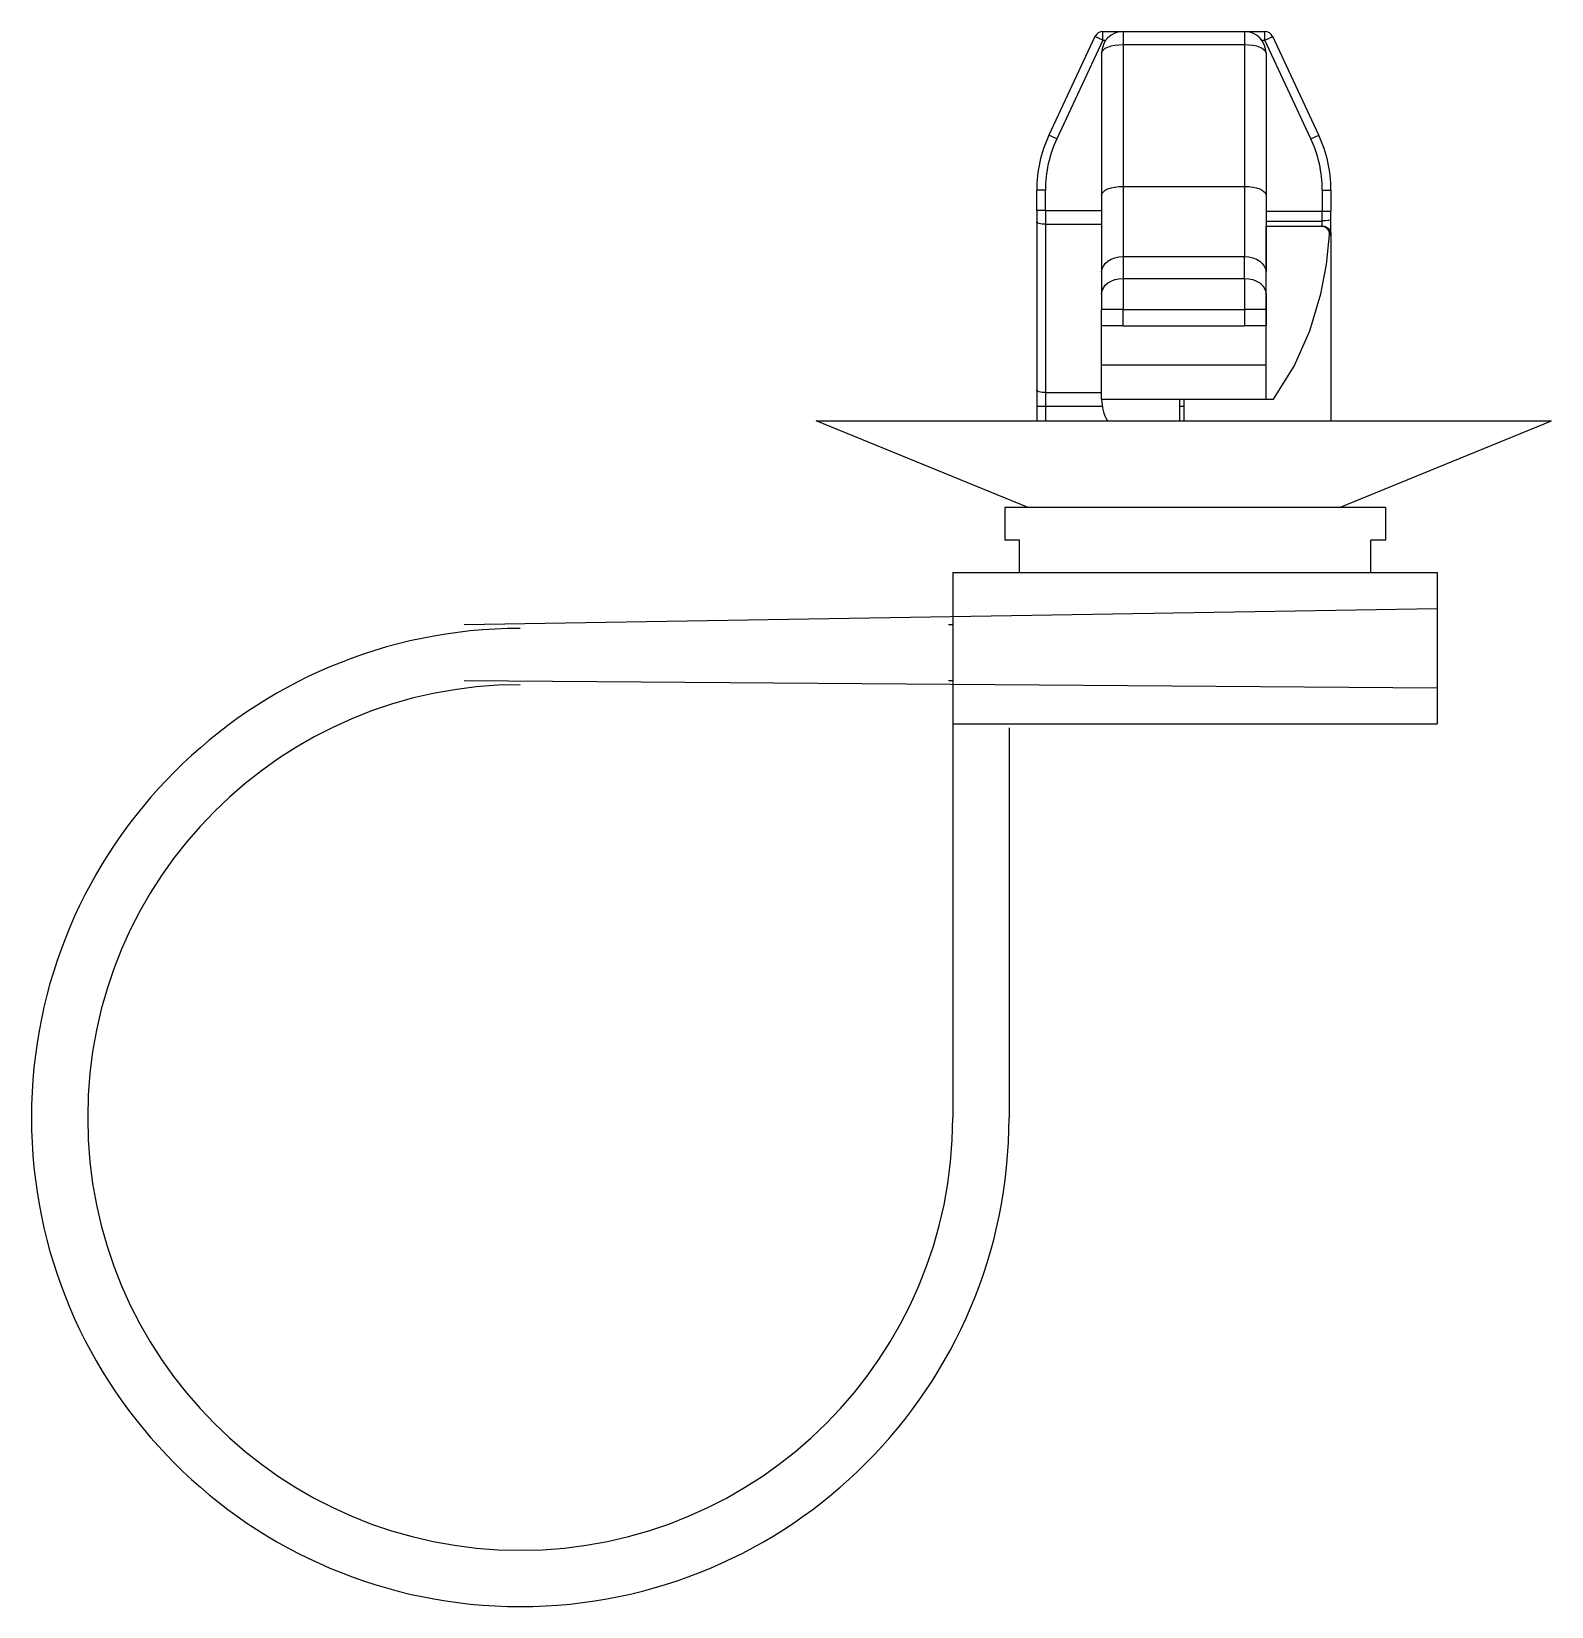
# Model space of a CAD drawing. Header units: inches. Extents: x 47316 to 59086, y 3141 to 11743.
# Drawn here: x 52326.81 to 52339.11, y 8494.08 to 8506.81 of the extents above; entities that cross this region are included whole.
import ezdxf

# ---------------------------------------------------------------- set-up
doc = ezdxf.new("R2010")
doc.units = ezdxf.units.IN
doc.header["$MEASUREMENT"] = 0

msp = doc.modelspace()

# ---------------------------------------------------------------- linework, layer by layer
at = {"color": 0, "linetype": 'ByBlock', "lineweight": -2, "ltscale": 0.005}
for p, q in [((52335.483, 8506.743), (52335.483, 8506.813)), ((52336.793, 8506.743), (52336.793, 8506.813)), ((52335.483, 8506.743), (52335.419, 8506.772)), ((52336.793, 8506.743), (52336.857, 8506.772)), ((52335.11, 8505.944), (52335.046, 8505.974)), ((52337.166, 8505.944), (52337.229, 8505.974)), ((52335.018, 8505.53), (52334.948, 8505.53)), ((52337.258, 8505.53), (52337.328, 8505.53)), ((52335.018, 8505.364), (52334.948, 8505.364)), ((52337.258, 8505.359), (52337.328, 8505.359)), ((52335.018, 8503.781), (52334.948, 8503.781))]:
    msp.add_line(p, q, dxfattribs=at)
at = {"color": 0, "linetype": 'ByBlock', "lineweight": -2, "ltscale": 0.011816}
for p, q in [((52335.483, 8506.813), (52335.648, 8506.813)), ((52336.628, 8506.813), (52336.793, 8506.813))]:
    msp.add_line(p, q, dxfattribs=at)
at = {"color": 0, "linetype": 'ByBlock', "lineweight": -2, "ltscale": 0.07}
for p, q in [((52335.648, 8506.813), (52336.628, 8506.813)), ((52335.648, 8506.707), (52336.628, 8506.707)), ((52335.648, 8505.56), (52336.628, 8505.56)), ((52335.648, 8504.993), (52336.628, 8504.993)), ((52335.648, 8504.816), (52336.628, 8504.816)), ((52335.648, 8504.564), (52336.628, 8504.564)), ((52335.648, 8504.433), (52336.628, 8504.433))]:
    msp.add_line(p, q, dxfattribs=at)
at = {"color": 0, "linetype": 'ByBlock', "lineweight": -2, "ltscale": 0.007544}
for p, q in [((52335.648, 8506.813), (52335.648, 8506.707)), ((52336.628, 8506.813), (52336.628, 8506.707))]:
    msp.add_line(p, q, dxfattribs=at)
at = {"color": 0, "linetype": 'ByBlock', "lineweight": -2, "ltscale": 0.062942}
for p, q in [((52335.419, 8506.772), (52335.046, 8505.974)), ((52337.229, 8505.974), (52336.857, 8506.772))]:
    msp.add_line(p, q, dxfattribs=at)
at = {"color": 0, "linetype": 'ByBlock', "lineweight": -2, "ltscale": 0.062941}
for p, q in [((52335.483, 8506.743), (52335.11, 8505.944)), ((52337.166, 8505.944), (52336.793, 8506.743))]:
    msp.add_line(p, q, dxfattribs=at)
at = {"color": 0, "linetype": 'ByBlock', "lineweight": -2, "ltscale": 0.001816}
for p, q in [((52335.483, 8506.743), (52335.508, 8506.743)), ((52336.768, 8506.743), (52336.793, 8506.743))]:
    msp.add_line(p, q, dxfattribs=at)
at = {"color": 0, "linetype": 'ByBlock', "lineweight": -2, "ltscale": 0.081943}
for p, q in [((52335.648, 8506.707), (52335.648, 8505.56)), ((52336.628, 8506.707), (52336.628, 8505.56)), ((52335.473, 8506.638), (52335.473, 8505.49)), ((52336.803, 8506.638), (52336.803, 8505.49))]:
    msp.add_line(p, q, dxfattribs=at)
at = {"color": 0, "linetype": 'ByBlock', "lineweight": -2, "ltscale": 0.011804}
for p, q in [((52334.948, 8505.364), (52334.948, 8505.53)), ((52335.018, 8505.364), (52335.018, 8505.53))]:
    msp.add_line(p, q, dxfattribs=at)
at = {"color": 0, "linetype": 'ByBlock', "lineweight": -2, "ltscale": 0.0405}
for p, q in [((52335.648, 8505.56), (52335.648, 8504.993)), ((52336.628, 8505.56), (52336.628, 8504.993))]:
    msp.add_line(p, q, dxfattribs=at)
at = {"color": 0, "linetype": 'ByBlock', "lineweight": -2, "ltscale": 0.012206}
for p, q in [((52337.258, 8505.53), (52337.258, 8505.359)), ((52337.328, 8505.53), (52337.328, 8505.359))]:
    msp.add_line(p, q, dxfattribs=at)
at = {"color": 0, "linetype": 'ByBlock', "lineweight": -2, "ltscale": 0.04455}
for p, q in [((52335.473, 8505.49), (52335.473, 8504.867)), ((52336.803, 8505.49), (52336.803, 8504.867))]:
    msp.add_line(p, q, dxfattribs=at)
at = {"color": 0, "linetype": 'ByBlock', "lineweight": -2, "ltscale": 0.006325}
msp.add_line((52334.948, 8505.364), (52334.948, 8505.276), dxfattribs=at)
at = {"color": 0, "linetype": 'ByBlock', "lineweight": -2, "ltscale": 0.097302}
for p, q in [((52334.948, 8505.276), (52334.948, 8503.914)), ((52335.018, 8505.254), (52335.018, 8503.891))]:
    msp.add_line(p, q, dxfattribs=at)
at = {"color": 0, "linetype": 'ByBlock', "lineweight": -2, "ltscale": 0.007907}
msp.add_line((52335.018, 8505.364), (52335.018, 8505.254), dxfattribs=at)
at = {"color": 0, "linetype": 'ByBlock', "lineweight": -2, "ltscale": 0.0325}
for p, q in [((52335.018, 8505.364), (52335.473, 8505.364)), ((52336.803, 8505.359), (52337.258, 8505.359)), ((52336.803, 8505.28), (52337.258, 8505.28)), ((52335.018, 8505.254), (52335.473, 8505.254)), ((52335.473, 8503.891), (52335.018, 8503.891))]:
    msp.add_line(p, q, dxfattribs=at)
at = {"color": 0, "linetype": 'ByBlock', "lineweight": -2, "ltscale": 0.005363}
msp.add_line((52336.803, 8505.359), (52336.803, 8505.284), dxfattribs=at)
at = {"color": 0, "linetype": 'ByBlock', "lineweight": -2, "ltscale": 0.000233459}
msp.add_line((52336.803, 8505.284), (52336.803, 8505.28), dxfattribs=at)
at = {"color": 0, "linetype": 'ByBlock', "lineweight": -2, "ltscale": 0.003059}
msp.add_line((52336.803, 8505.28), (52336.803, 8505.238), dxfattribs=at)
at = {"color": 0, "linetype": 'ByBlock', "lineweight": -2, "ltscale": 0.005597}
msp.add_line((52337.258, 8505.28), (52337.258, 8505.359), dxfattribs=at)
at = {"color": 0, "linetype": 'ByBlock', "lineweight": -2, "ltscale": 0.002986}
msp.add_line((52337.258, 8505.239), (52337.258, 8505.28), dxfattribs=at)
at = {"color": 0, "linetype": 'ByBlock', "lineweight": -2, "ltscale": 0.004477}
msp.add_line((52337.328, 8505.296), (52337.328, 8505.359), dxfattribs=at)
at = {"color": 0, "linetype": 'ByBlock', "lineweight": -2, "ltscale": 0.00896}
msp.add_line((52337.328, 8505.171), (52337.328, 8505.296), dxfattribs=at)
at = {"color": 0, "linetype": 'ByBlock', "lineweight": -2, "ltscale": 0.1}
msp.add_line((52336.803, 8503.838), (52336.803, 8505.238), dxfattribs=at)
at = {"color": 0, "linetype": 'ByBlock', "lineweight": -2, "ltscale": 0.031953}
msp.add_line((52336.803, 8505.238), (52337.25, 8505.238), dxfattribs=at)
at = {"color": 0, "linetype": 'ByBlock', "lineweight": -2, "ltscale": 0.000495148}
msp.add_line((52337.25, 8505.238), (52337.257, 8505.238), dxfattribs=at)
at = {"color": 0, "linetype": 'ByBlock', "lineweight": -2, "ltscale": 9.0198e-05}
msp.add_line((52337.257, 8505.238), (52337.258, 8505.239), dxfattribs=at)
at = {"color": 0, "linetype": 'ByBlock', "lineweight": -2}
for p, q in [((52337.291, 8504.927), (52337.317, 8505.168)), ((52337.247, 8504.69), (52337.291, 8504.927)), ((52337.158, 8504.393), (52337.247, 8504.69)), ((52337.03, 8504.107), (52337.158, 8504.393)), ((52336.864, 8503.838), (52337.03, 8504.107))]:
    msp.add_line(p, q, dxfattribs=at)
at = {"color": 0, "linetype": 'ByBlock', "lineweight": -2, "ltscale": 0.000715637}
msp.add_line((52337.317, 8505.168), (52337.327, 8505.168), dxfattribs=at)
at = {"color": 0, "linetype": 'ByBlock', "lineweight": -2, "ltscale": 0.107719}
msp.add_line((52337.328, 8505.171), (52337.328, 8503.663), dxfattribs=at)
at = {"color": 0, "linetype": 'ByBlock', "lineweight": -2, "ltscale": 0.012637}
for p, q in [((52335.648, 8504.993), (52335.648, 8504.816)), ((52336.628, 8504.816), (52336.628, 8504.993)), ((52335.473, 8504.867), (52335.473, 8504.69)), ((52336.803, 8504.69), (52336.803, 8504.867))]:
    msp.add_line(p, q, dxfattribs=at)
at = {"color": 0, "linetype": 'ByBlock', "lineweight": -2, "ltscale": 0.018011}
for p, q in [((52335.648, 8504.816), (52335.648, 8504.564)), ((52336.628, 8504.816), (52336.628, 8504.564))]:
    msp.add_line(p, q, dxfattribs=at)
at = {"color": 0, "linetype": 'ByBlock', "lineweight": -2, "ltscale": 0.009006}
for p, q in [((52335.473, 8504.69), (52335.473, 8504.564)), ((52336.803, 8504.69), (52336.803, 8504.564))]:
    msp.add_line(p, q, dxfattribs=at)
at = {"color": 0, "linetype": 'ByBlock', "lineweight": -2, "ltscale": 0.009364}
for p, q in [((52335.473, 8504.433), (52335.473, 8504.564)), ((52335.648, 8504.433), (52335.648, 8504.564)), ((52336.628, 8504.564), (52336.628, 8504.433)), ((52336.803, 8504.564), (52336.803, 8504.433))]:
    msp.add_line(p, q, dxfattribs=at)
at = {"color": 0, "linetype": 'ByBlock', "lineweight": -2, "ltscale": 0.0125}
for p, q in [((52335.648, 8504.564), (52335.473, 8504.564)), ((52336.803, 8504.564), (52336.628, 8504.564)), ((52335.648, 8504.433), (52335.473, 8504.433)), ((52336.803, 8504.433), (52336.628, 8504.433)), ((52336.103, 8503.838), (52336.103, 8503.663)), ((52336.138, 8503.838), (52336.138, 8503.663))]:
    msp.add_line(p, q, dxfattribs=at)
at = {"color": 0, "linetype": 'ByBlock', "lineweight": -2, "ltscale": 0.022501}
for p, q in [((52335.473, 8504.118), (52335.473, 8504.433)), ((52336.803, 8504.118), (52336.803, 8504.433))]:
    msp.add_line(p, q, dxfattribs=at)
at = {"color": 0, "linetype": 'ByBlock', "lineweight": -2, "ltscale": 0.02}
for p, q in [((52335.473, 8503.838), (52335.473, 8504.118)), ((52336.803, 8503.838), (52336.803, 8504.118))]:
    msp.add_line(p, q, dxfattribs=at)
at = {"color": 0, "linetype": 'ByBlock', "lineweight": -2, "ltscale": 0.095}
for p, q in [((52335.473, 8504.118), (52336.803, 8504.118)), ((52335.473, 8503.838), (52336.803, 8503.838))]:
    msp.add_line(p, q, dxfattribs=at)
at = {"color": 0, "linetype": 'ByBlock', "lineweight": -2, "ltscale": 0.009488}
msp.add_line((52334.948, 8503.914), (52334.948, 8503.781), dxfattribs=at)
at = {"color": 0, "linetype": 'ByBlock', "lineweight": -2, "ltscale": 0.007906}
msp.add_line((52335.018, 8503.891), (52335.018, 8503.781), dxfattribs=at)
at = {"color": 0, "linetype": 'ByBlock', "lineweight": -2, "ltscale": 0.008443}
for p, q in [((52334.948, 8503.781), (52334.948, 8503.663)), ((52335.018, 8503.781), (52335.018, 8503.663))]:
    msp.add_line(p, q, dxfattribs=at)
at = {"color": 0, "linetype": 'ByBlock', "lineweight": -2, "ltscale": 0.032832}
msp.add_line((52335.478, 8503.781), (52335.018, 8503.781), dxfattribs=at)
at = {"color": 0, "linetype": 'ByBlock', "lineweight": -2, "ltscale": 0.0025}
for p, q in [((52336.138, 8503.781), (52336.103, 8503.781)), ((52334.234, 8502.018), (52334.269, 8502.018)), ((52334.234, 8501.563), (52334.269, 8501.563))]:
    msp.add_line(p, q, dxfattribs=at)
at = {"color": 0, "linetype": 'ByBlock', "lineweight": -2, "ltscale": 0.004339}
msp.add_line((52336.803, 8503.838), (52336.864, 8503.838), dxfattribs=at)
at = {"color": 0, "linetype": 'ByBlock', "lineweight": -2, "ltscale": 0.132311}
for p, q in [((52334.878, 8502.963), (52333.163, 8503.663)), ((52337.398, 8502.963), (52339.113, 8503.663))]:
    msp.add_line(p, q, dxfattribs=at)
at = {"color": 0, "linetype": 'ByBlock', "lineweight": -2, "ltscale": 0.425}
msp.add_line((52333.163, 8503.663), (52339.113, 8503.663), dxfattribs=at)
at = {"color": 0, "linetype": 'ByBlock', "lineweight": -2, "ltscale": 0.01875}
for p, q in [((52334.689, 8502.963), (52334.689, 8502.7)), ((52337.769, 8502.963), (52337.769, 8502.7)), ((52334.809, 8502.438), (52334.809, 8502.7)), ((52334.809, 8502.438), (52334.809, 8502.7)), ((52337.65, 8502.438), (52337.65, 8502.7))]:
    msp.add_line(p, q, dxfattribs=at)
at = {"color": 0, "linetype": 'ByBlock', "lineweight": -2, "ltscale": 0.206534}
msp.add_line((52337.769, 8502.963), (52334.689, 8502.963), dxfattribs=at)
at = {"color": 0, "linetype": 'ByBlock', "lineweight": -2, "ltscale": 0.008542}
for p, q in [((52334.809, 8502.7), (52334.689, 8502.7)), ((52337.769, 8502.7), (52337.65, 8502.7))]:
    msp.add_line(p, q, dxfattribs=at)
at = {"color": 0, "linetype": 'ByBlock', "lineweight": -2, "ltscale": 0.28}
for p, q in [((52334.269, 8502.438), (52338.189, 8502.438)), ((52330.314, 8502.018), (52338.189, 8502.146)), ((52330.314, 8501.563), (52338.189, 8501.504)), ((52334.269, 8501.213), (52338.189, 8501.213))]:
    msp.add_line(p, q, dxfattribs=at)
at = {"color": 0, "linetype": 'ByBlock', "lineweight": -2, "ltscale": 0.020837}
for p, q in [((52334.269, 8502.438), (52334.269, 8502.146)), ((52338.189, 8502.438), (52338.189, 8502.146)), ((52334.269, 8501.504), (52334.269, 8501.213)), ((52338.189, 8501.504), (52338.189, 8501.213))]:
    msp.add_line(p, q, dxfattribs=at)
at = {"color": 0, "linetype": 'ByBlock', "lineweight": -2, "ltscale": 0.045825}
for p, q in [((52334.269, 8502.146), (52334.269, 8501.504)), ((52338.189, 8502.146), (52338.189, 8501.504))]:
    msp.add_line(p, q, dxfattribs=at)
at = {"color": 0, "linetype": 'ByBlock', "lineweight": -2, "ltscale": 0.225}
for p, q in [((52334.269, 8501.504), (52334.269, 8498.03)), ((52334.724, 8501.18), (52334.724, 8498.03))]:
    msp.add_line(p, q, dxfattribs=at)
at = {"color": 0, "linetype": 'ByBlock', "lineweight": -2}
for centre, radius, start, end in [((52335.483, 8506.743), 0.07, 90, 154.9831), ((52335.648, 8506.638), 0.175, 90, 180), ((52336.628, 8506.638), 0.175, 360, 90), ((52336.793, 8506.743), 0.07, 25.0169, 90), ((52335.998, 8505.53), 1.05, 154.9831, 180), ((52335.998, 8505.53), 0.98, 154.9831, 180), ((52336.278, 8505.53), 0.98, 360, 25.0169), ((52336.278, 8505.53), 1.05, 360, 25.0169), ((52337.252, 8505.172), 0.0652, 355.9237, 91.6006), ((52337.257, 8505.168), 0.0699, 359.9427, 89.9426), ((52337.325, 8505.17), 0.00303, 315.6094, 18.8376), ((52335.823, 8503.838), 0.35, 180, 210), ((52330.769, 8498.03), 3.955, 90, 360), ((52330.769, 8498.03), 3.5, 90, 360)]:
    msp.add_arc(centre, radius, start, end, dxfattribs=at)
at = {"color": 0, "linetype": 'ByBlock', "lineweight": -2, "extrusion": (0, 0, -1)}
for centre, major_axis, ratio, start_param, end_param in [((52335.648, 8506.638), (0.175, 0), 0.396439, 3.141593, 4.712389), ((52336.628, 8506.638), (0.175, 0), 0.396439, 4.712389, 6.283185), ((52335.648, 8505.49), (0.175, 0), 0.396439, 3.141593, 4.712389), ((52336.628, 8505.49), (0.175, 0), 0.396439, 4.712389, 6.283185), ((52335.018, 8505.276), (0.07, 0), 0.316228, 1.570796, 3.141593), ((52337.258, 8505.296), (-0.07, 0), 0.22389, 3.141593, 4.712389), ((52337.258, 8505.171), (-0.07, 0), 0.97071, 1.570796, 3.141593), ((52335.648, 8504.867), (0.175, 0), 0.720438, 3.141593, 4.712389), ((52336.628, 8504.867), (0.175, 0), 0.720438, 4.712389, 6.283185), ((52335.648, 8504.69), (0.175, 0), 0.720438, 3.141593, 4.712389), ((52336.628, 8504.69), (0.175, 0), 0.720438, 4.712389, 6.283185), ((52335.018, 8503.914), (0.07, 0), 0.316228, 1.570796, 3.141593)]:
    msp.add_ellipse(centre, major_axis=major_axis, ratio=ratio, start_param=start_param, end_param=end_param, dxfattribs=at)

doc.saveas('drawing.dxf')
